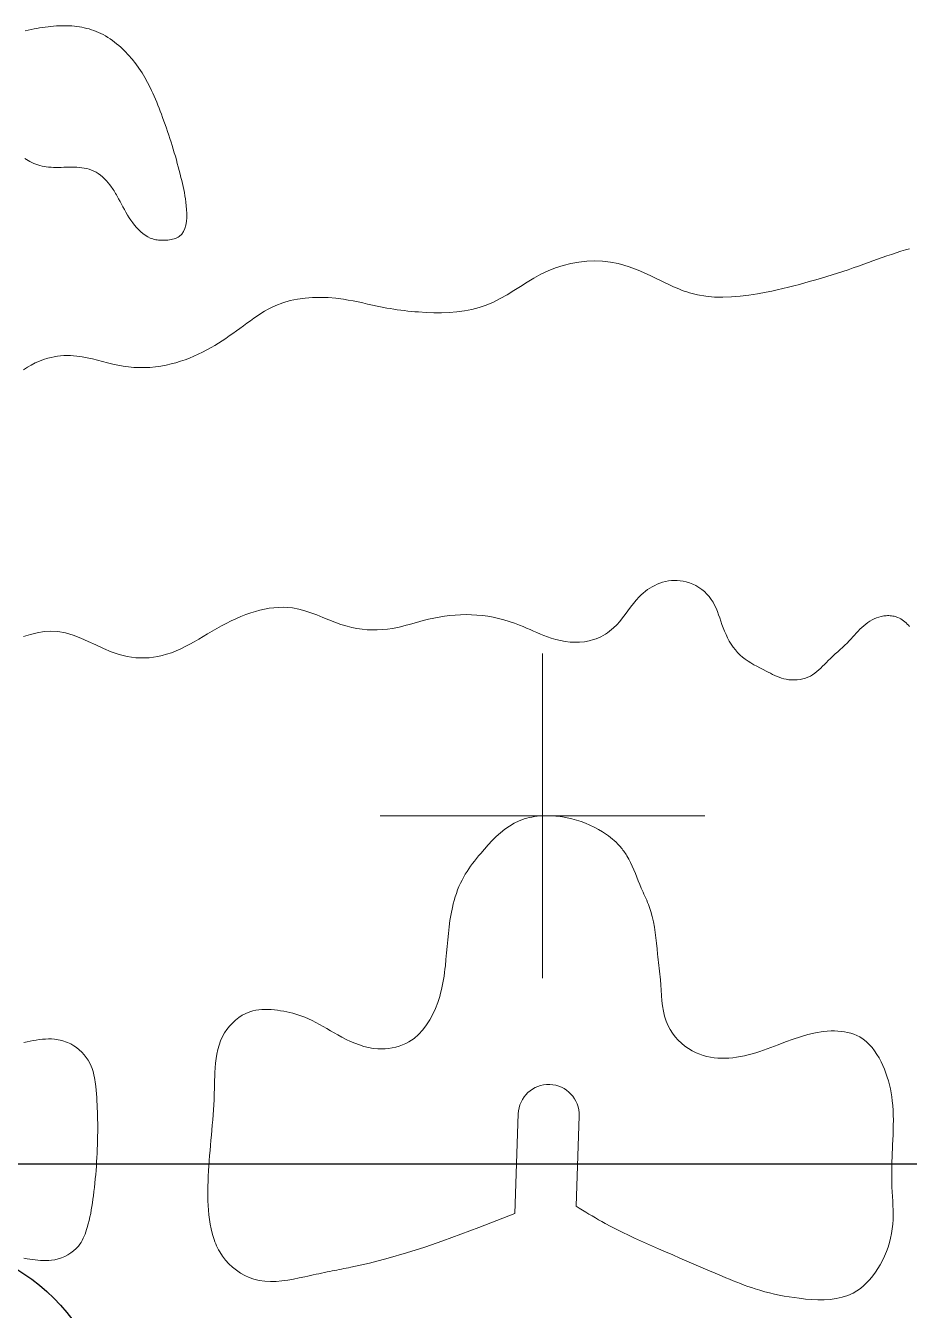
# Model space of a CAD drawing. Header units: millimetres. Extents: x -0.1 to 63, y 0 to 35.
# Drawn here: x 16.67 to 22.11, y 23.04 to 30.95 of the extents above; entities that cross this region are included whole.
import ezdxf

# ---------------------------------------------------------------- set-up
doc = ezdxf.new("R2010")
doc.units = ezdxf.units.MM
doc.header["$MEASUREMENT"] = 0
doc.header["$PDMODE"] = 2
doc.layers.get('0').update_dxf_attribs({"linetype": 'CONTINUOUS'})
doc.layers.add('layout2', color=7, linetype='CONTINUOUS', lineweight=0)
doc.layers.add('layout4', color=7, linetype='CONTINUOUS', lineweight=0)

msp = doc.modelspace()

# ---------------------------------------------------------------- linework, layer by layer
at = {"color": 3, "linetype": 'CONTINUOUS'}
msp.add_line((29.9759, 23.9377), (-0.0241, 23.9377), dxfattribs=at)
at = {"color": 1, "linetype": 'CONTINUOUS'}
msp.add_circle((15.9608, 22.232), 1.2429, dxfattribs=at)
at = {"layer": 'layout2', "color": 3, "linetype": 'CONTINUOUS'}
for p, q in [((19.7017, 24.2474), (19.6806, 23.6325)), ((20.0767, 24.2346), (20.0577, 23.6779))]:
    msp.add_line(p, q, dxfattribs=at)
at = {"layer": 'layout2', "color": 6, "linetype": 'CONTINUOUS'}
for points in [[(16.653, 28.8321), (16.6768, 28.847), (16.7011, 28.8609), (16.726, 28.8737), (16.7513, 28.8852), (16.7772, 28.8952), (16.8037, 28.9034), (16.8229, 28.9083), (16.8424, 28.9122), (16.8621, 28.9152), (16.882, 28.9173), (16.902, 28.9186), (16.922, 28.9191), (16.9421, 28.9188), (16.9621, 28.9177), (16.982, 28.9159), (17.0141, 28.9115), (17.0459, 28.9055), (17.0775, 28.8984), (17.1089, 28.8906), (17.1403, 28.8823), (17.1716, 28.8741), (17.2031, 28.8663), (17.2346, 28.8593), (17.2665, 28.8534), (17.2993, 28.8489), (17.3324, 28.846), (17.3656, 28.8447), (17.399, 28.8449), (17.4323, 28.8466), (17.4656, 28.8498), (17.4987, 28.8544), (17.5315, 28.8603), (17.564, 28.8677), (17.5926, 28.8754), (17.6208, 28.884), (17.6487, 28.8937), (17.6763, 28.9042), (17.7035, 28.9156), (17.7303, 28.9278), (17.7568, 28.9407), (17.7828, 28.9543), (17.8085, 28.9686), (17.8315, 28.9821), (17.8542, 28.9961), (17.8766, 29.0104), (17.8989, 29.0251), (17.9209, 29.0402), (17.9428, 29.0554), (17.9646, 29.0709), (17.9864, 29.0866), (18.0081, 29.1024), (18.0295, 29.118), (18.0509, 29.1335), (18.0725, 29.1488), (18.0943, 29.1638), (18.1163, 29.1782), (18.1386, 29.192), (18.1614, 29.205), (18.1845, 29.2171), (18.2081, 29.2281), (18.2511, 29.2447), (18.2955, 29.2576), (18.3411, 29.2672), (18.3876, 29.2736), (18.4347, 29.2771), (18.4821, 29.2779), (18.5296, 29.2762), (18.577, 29.2722), (18.6239, 29.2662), (18.6543, 29.2613), (18.6843, 29.2557), (18.7142, 29.2497), (18.7439, 29.2433), (18.7735, 29.2367), (18.803, 29.2302), (18.8325, 29.2238), (18.8621, 29.2176), (18.8917, 29.2119), (18.913, 29.2082), (18.9344, 29.2047), (18.9559, 29.2015), (18.9774, 29.1986), (18.999, 29.196), (19.0207, 29.1936), (19.0425, 29.1914), (19.0644, 29.1895), (19.0864, 29.1878), (19.1338, 29.1849), (19.1815, 29.1832), (19.2293, 29.183), (19.2768, 29.1845), (19.324, 29.1882), (19.3706, 29.1942), (19.4164, 29.2029), (19.4612, 29.2145), (19.5048, 29.2293), (19.5484, 29.2481), (19.5909, 29.2699), (19.6326, 29.294), (19.6737, 29.3194), (19.7147, 29.3456), (19.756, 29.3717), (19.7979, 29.397), (19.8407, 29.4206), (19.8848, 29.4419), (19.9304, 29.4601), (19.9774, 29.4751), (20.0254, 29.4869), (20.0741, 29.4953), (20.1232, 29.5004), (20.1725, 29.502), (20.2214, 29.5002), (20.2699, 29.4948), (20.3175, 29.4857), (20.3513, 29.4769), (20.3847, 29.4664), (20.4176, 29.4544), (20.4501, 29.4413), (20.4823, 29.4272), (20.5143, 29.4123), (20.5462, 29.397), (20.578, 29.3816), (20.6098, 29.3661), (20.6259, 29.3585), (20.6419, 29.3509), (20.658, 29.3436), (20.6742, 29.3364), (20.6904, 29.3296), (20.7067, 29.323), (20.7232, 29.3168), (20.7397, 29.3111), (20.7564, 29.3058), (20.8067, 29.293), (20.8581, 29.2845), (20.9103, 29.2797), (20.963, 29.2784), (21.0161, 29.2801), (21.0694, 29.2843), (21.1226, 29.2909), (21.1755, 29.2992), (21.228, 29.309), (21.2629, 29.3161), (21.2976, 29.3238), (21.3321, 29.3318), (21.3663, 29.3402), (21.4004, 29.349), (21.4344, 29.358), (21.4682, 29.3674), (21.5021, 29.377), (21.5359, 29.3868), (21.5689, 29.3966), (21.6019, 29.4065), (21.6348, 29.4167), (21.6678, 29.427), (21.7006, 29.4375), (21.7333, 29.4483), (21.7659, 29.4592), (21.7984, 29.4704), (21.8307, 29.4818), (21.8589, 29.492), (21.887, 29.5023), (21.9152, 29.5126), (21.9434, 29.5228), (21.9717, 29.5329), (22.0003, 29.5428), (22.0292, 29.5524), (22.0584, 29.5616), (22.0881, 29.5704), (22.1117, 29.5768)], [(19.8517, 26.0837), (19.835, 26.0826), (19.8185, 26.0809), (19.802, 26.0787), (19.7858, 26.076), (19.7697, 26.0726), (19.7539, 26.0686), (19.7383, 26.064), (19.7229, 26.0587), (19.7079, 26.0528), (19.6771, 26.0381), (19.6476, 26.0207), (19.6194, 26.0009), (19.5923, 25.9791), (19.5662, 25.9556), (19.541, 25.9308), (19.5167, 25.9049), (19.493, 25.8783), (19.47, 25.8514), (19.4571, 25.836), (19.4444, 25.8206), (19.432, 25.8051), (19.4198, 25.7894), (19.4081, 25.7736), (19.3967, 25.7575), (19.3858, 25.7412), (19.3754, 25.7246), (19.3655, 25.7076), (19.355, 25.688), (19.3453, 25.6679), (19.3363, 25.6475), (19.3279, 25.6266), (19.3203, 25.6055), (19.3132, 25.5841), (19.3068, 25.5625), (19.301, 25.5407), (19.2957, 25.5188), (19.2875, 25.4792), (19.2809, 25.4394), (19.2754, 25.3995), (19.2708, 25.3595), (19.2669, 25.3194), (19.2633, 25.2793), (19.2599, 25.2392), (19.2563, 25.1992), (19.2523, 25.1593), (19.2499, 25.1383), (19.2473, 25.1173), (19.2443, 25.0963), (19.2411, 25.0753), (19.2374, 25.0544), (19.2332, 25.0334), (19.2286, 25.0125), (19.2233, 24.9916), (19.2175, 24.9706), (19.2057, 24.9338), (19.1918, 24.8973), (19.1756, 24.8617), (19.1572, 24.8274), (19.1365, 24.7949), (19.1133, 24.7646), (19.0876, 24.7369), (19.0593, 24.7125), (19.0283, 24.6916), (19.009, 24.6813), (18.9889, 24.6723), (18.9681, 24.6647), (18.9468, 24.6585), (18.9251, 24.6537), (18.903, 24.6502), (18.8808, 24.6481), (18.8586, 24.6474), (18.8365, 24.648), (18.8075, 24.6509), (18.7788, 24.6559), (18.7505, 24.6629), (18.7227, 24.6716), (18.6952, 24.6818), (18.6681, 24.6934), (18.6414, 24.706), (18.615, 24.7195), (18.5891, 24.7336), (18.5665, 24.7464), (18.5442, 24.7593), (18.5219, 24.7723), (18.4997, 24.7852), (18.4774, 24.7978), (18.4551, 24.81), (18.4324, 24.8216), (18.4096, 24.8325), (18.3863, 24.8425), (18.3684, 24.8494), (18.3504, 24.8558), (18.332, 24.8616), (18.3135, 24.8669), (18.2948, 24.8716), (18.2758, 24.8758), (18.2567, 24.8795), (18.2375, 24.8827), (18.2181, 24.8855), (18.1988, 24.8877), (18.1794, 24.8894), (18.1601, 24.8904), (18.1408, 24.8906), (18.1216, 24.8899), (18.1026, 24.8881), (18.0838, 24.8853), (18.0653, 24.8811), (18.0472, 24.8757), (18.0238, 24.8662), (18.0014, 24.8544), (17.9799, 24.8404), (17.9595, 24.8244), (17.9405, 24.8068), (17.9228, 24.7876), (17.9067, 24.7671), (17.8922, 24.7456), (17.8796, 24.7232), (17.8677, 24.6973), (17.858, 24.6707), (17.8503, 24.6435), (17.8442, 24.6158), (17.8397, 24.5877), (17.8363, 24.5594), (17.834, 24.5309), (17.8324, 24.5023), (17.8312, 24.4738), (17.8307, 24.4583), (17.8303, 24.4427), (17.8299, 24.4272), (17.8295, 24.4118), (17.8291, 24.3963), (17.8287, 24.3809), (17.8282, 24.3655), (17.8277, 24.3501), (17.8271, 24.3347), (17.8256, 24.3034), (17.8237, 24.2722), (17.8216, 24.2409), (17.8192, 24.2096), (17.8166, 24.1783), (17.8139, 24.147), (17.811, 24.1158), (17.8082, 24.0845), (17.8054, 24.0532), (17.8026, 24.0218), (17.8, 23.9903), (17.7976, 23.9588), (17.7953, 23.9273), (17.7934, 23.8958), (17.7917, 23.8642), (17.7904, 23.8326), (17.7895, 23.8009), (17.789, 23.7692), (17.789, 23.7403), (17.7895, 23.7114), (17.7906, 23.6825), (17.7924, 23.6537), (17.795, 23.625), (17.7984, 23.5964), (17.8029, 23.568), (17.8085, 23.5398), (17.8153, 23.5119), (17.819, 23.4986), (17.8231, 23.4854), (17.8274, 23.4723), (17.8322, 23.4593), (17.8373, 23.4464), (17.8429, 23.4337), (17.8489, 23.4211), (17.8553, 23.4088), (17.8623, 23.3966), (17.8789, 23.3711), (17.8976, 23.3468), (17.9183, 23.3239), (17.9408, 23.3027), (17.9648, 23.2833), (17.9901, 23.2659), (18.0166, 23.2509), (18.044, 23.2382), (18.0721, 23.2283), (18.1059, 23.2201), (18.1402, 23.2155), (18.1751, 23.214), (18.2103, 23.2151), (18.2457, 23.2183), (18.2813, 23.2233), (18.3167, 23.2295), (18.352, 23.2366), (18.387, 23.2441), (18.4044, 23.2479), (18.4216, 23.2516), (18.4388, 23.2553), (18.4559, 23.259), (18.473, 23.2626), (18.49, 23.2662), (18.5071, 23.2698), (18.5241, 23.2733), (18.5412, 23.2768), (18.5555, 23.2796), (18.5698, 23.2824), (18.5841, 23.2852), (18.5985, 23.288), (18.6129, 23.2907), (18.6272, 23.2935), (18.6416, 23.2964), (18.6559, 23.2992), (18.6703, 23.3022), (18.7855, 23.3281), (18.8997, 23.3578), (19.013, 23.3909), (19.1255, 23.4268), (19.2373, 23.4651), (19.3486, 23.5053), (19.4595, 23.5469), (19.5701, 23.5894), (19.6806, 23.6325)]]:
    msp.add_lwpolyline(points, dxfattribs=at)
at = {"layer": 'layout2', "color": 1, "linetype": 'CONTINUOUS'}
msp.add_lwpolyline([(22.1114, 27.2494), (22.1051, 27.2573), (22.0983, 27.2649), (22.0912, 27.2721), (22.0837, 27.2788), (22.0758, 27.2852), (22.0675, 27.2911), (22.0589, 27.2964), (22.0501, 27.3012), (22.0409, 27.3053), (22.0332, 27.3082), (22.0254, 27.3107), (22.0174, 27.3128), (22.0094, 27.3144), (22.0012, 27.3156), (21.993, 27.3165), (21.9848, 27.3169), (21.9766, 27.3169), (21.9683, 27.3166), (21.9532, 27.3149), (21.9382, 27.312), (21.9235, 27.308), (21.9091, 27.303), (21.8949, 27.297), (21.8812, 27.29), (21.8678, 27.2823), (21.855, 27.2739), (21.8426, 27.2648), (21.8301, 27.2546), (21.8181, 27.2438), (21.8066, 27.2326), (21.7954, 27.2211), (21.7844, 27.2094), (21.7736, 27.1975), (21.7629, 27.1856), (21.7521, 27.1737), (21.7411, 27.1621), (21.7273, 27.148), (21.7132, 27.1343), (21.6988, 27.1208), (21.6843, 27.1074), (21.6697, 27.0941), (21.6551, 27.0808), (21.6405, 27.0673), (21.626, 27.0537), (21.6117, 27.0397), (21.6001, 27.0281), (21.5886, 27.0164), (21.5771, 27.0047), (21.5655, 26.9933), (21.5536, 26.9822), (21.5413, 26.9717), (21.5286, 26.9618), (21.5153, 26.9528), (21.5014, 26.9448), (21.4863, 26.9377), (21.4705, 26.9319), (21.4542, 26.9272), (21.4375, 26.9238), (21.4205, 26.9216), (21.4034, 26.9206), (21.3863, 26.9208), (21.3694, 26.9222), (21.3527, 26.9248), (21.3382, 26.9282), (21.3239, 26.9323), (21.3099, 26.9372), (21.2961, 26.9427), (21.2825, 26.9487), (21.269, 26.9551), (21.2556, 26.9617), (21.2421, 26.9686), (21.2287, 26.9755), (21.2098, 26.9851), (21.1909, 26.9948), (21.1721, 27.0046), (21.1535, 27.0147), (21.1353, 27.0252), (21.1176, 27.0363), (21.1005, 27.0481), (21.0841, 27.0607), (21.0686, 27.0742), (21.0533, 27.0896), (21.0391, 27.106), (21.0258, 27.1234), (21.0135, 27.1416), (21.002, 27.1606), (20.9914, 27.1803), (20.9816, 27.2004), (20.9726, 27.221), (20.9643, 27.2418), (20.9568, 27.2621), (20.9498, 27.2824), (20.9428, 27.3027), (20.9358, 27.3228), (20.9284, 27.3427), (20.9204, 27.3622), (20.9115, 27.3812), (20.9016, 27.3996), (20.8903, 27.4173), (20.8777, 27.434), (20.8636, 27.4499), (20.8482, 27.4647), (20.8317, 27.4784), (20.8141, 27.4908), (20.7956, 27.5019), (20.7764, 27.5114), (20.7564, 27.5194), (20.736, 27.5257), (20.718, 27.5297), (20.6998, 27.5323), (20.6815, 27.5337), (20.6631, 27.5338), (20.6447, 27.5327), (20.6265, 27.5303), (20.6085, 27.5268), (20.5907, 27.5222), (20.5733, 27.5164), (20.5576, 27.5102), (20.5422, 27.5031), (20.5273, 27.4951), (20.5128, 27.4864), (20.4987, 27.477), (20.4852, 27.4669), (20.4721, 27.4562), (20.4595, 27.445), (20.4474, 27.4332), (20.4285, 27.4128), (20.4108, 27.3914), (20.3938, 27.3694), (20.3773, 27.3471), (20.3608, 27.3247), (20.344, 27.3026), (20.3267, 27.2811), (20.3083, 27.2605), (20.2887, 27.241), (20.2767, 27.2306), (20.2643, 27.2207), (20.2514, 27.2114), (20.2381, 27.2026), (20.2243, 27.1945), (20.2102, 27.187), (20.1958, 27.1803), (20.1811, 27.1742), (20.1661, 27.169), (20.1379, 27.1613), (20.1092, 27.1561), (20.0799, 27.1534), (20.0504, 27.1528), (20.0208, 27.1544), (19.9913, 27.1578), (19.9619, 27.163), (19.933, 27.1698), (19.9045, 27.1781), (19.8821, 27.1857), (19.86, 27.1939), (19.8383, 27.2028), (19.8167, 27.212), (19.7953, 27.2214), (19.7739, 27.2309), (19.7526, 27.2404), (19.7311, 27.2496), (19.7094, 27.2585), (19.6779, 27.2704), (19.6459, 27.2812), (19.6134, 27.2909), (19.5806, 27.2994), (19.5475, 27.3066), (19.5142, 27.3126), (19.4806, 27.3173), (19.4469, 27.3207), (19.4132, 27.3227), (19.3798, 27.3232), (19.3465, 27.3225), (19.3132, 27.3205), (19.2799, 27.3174), (19.2468, 27.3131), (19.2138, 27.3078), (19.1809, 27.3015), (19.1483, 27.2944), (19.1158, 27.2864), (19.0948, 27.2808), (19.0738, 27.275), (19.0528, 27.2691), (19.0319, 27.2632), (19.0109, 27.2574), (18.9899, 27.2519), (18.9688, 27.2468), (18.9476, 27.2422), (18.9263, 27.2382), (18.8954, 27.2336), (18.8643, 27.2305), (18.833, 27.2289), (18.8016, 27.2289), (18.7702, 27.2303), (18.7389, 27.2332), (18.7078, 27.2377), (18.6769, 27.2437), (18.6464, 27.2513), (18.6085, 27.2629), (18.5711, 27.2764), (18.5341, 27.291), (18.4973, 27.3061), (18.4605, 27.3209), (18.4237, 27.3349), (18.3866, 27.3472), (18.3491, 27.3573), (18.311, 27.3644), (18.2827, 27.3674), (18.2541, 27.3686), (18.2253, 27.368), (18.1965, 27.3658), (18.1676, 27.3622), (18.1388, 27.3571), (18.1103, 27.3508), (18.082, 27.3433), (18.0542, 27.3347), (18.0227, 27.3236), (17.9919, 27.3114), (17.9616, 27.2982), (17.9318, 27.2841), (17.9023, 27.2692), (17.8732, 27.2536), (17.8443, 27.2375), (17.8156, 27.221), (17.787, 27.2042), (17.7599, 27.1881), (17.7327, 27.1721), (17.7054, 27.1564), (17.6779, 27.1411), (17.6501, 27.1264), (17.622, 27.1127), (17.5933, 27.1), (17.5642, 27.0886), (17.5344, 27.0787), (17.5081, 27.0715), (17.4814, 27.0656), (17.4544, 27.061), (17.4272, 27.0579), (17.3998, 27.0562), (17.3724, 27.056), (17.3451, 27.0573), (17.318, 27.0602), (17.2911, 27.0648), (17.2418, 27.0775), (17.1936, 27.0947), (17.1461, 27.1148), (17.0992, 27.1366), (17.0525, 27.1584), (17.0059, 27.179), (16.959, 27.197), (16.9117, 27.2108), (16.8637, 27.219), (16.8222, 27.2209), (16.7803, 27.2182), (16.7382, 27.2114), (16.696, 27.201), (16.654, 27.1875)], dxfattribs=at)
at = {"layer": 'layout2', "color": 3, "linetype": 'CONTINUOUS'}
for points in [[(20.0577, 23.6779), (20.0774, 23.6658), (20.0971, 23.6538), (20.1169, 23.6418), (20.1367, 23.6299), (20.1566, 23.6181), (20.1765, 23.6064), (20.1965, 23.5949), (20.2166, 23.5835), (20.2368, 23.5723), (20.2725, 23.5532), (20.3086, 23.5347), (20.3449, 23.5167), (20.3815, 23.4992), (20.4182, 23.4821), (20.4551, 23.4653), (20.4921, 23.4487), (20.5292, 23.4323), (20.5663, 23.416), (20.6097, 23.3969), (20.6531, 23.3779), (20.6964, 23.3589), (20.7398, 23.34), (20.7832, 23.3212), (20.8267, 23.3024), (20.8703, 23.2838), (20.9139, 23.2653), (20.9577, 23.2468), (20.9801, 23.2375), (21.0026, 23.2282), (21.0251, 23.219), (21.0477, 23.21), (21.0703, 23.2012), (21.093, 23.1927), (21.1157, 23.1845), (21.1385, 23.1766), (21.1614, 23.169), (21.1907, 23.1601), (21.2201, 23.1517), (21.2497, 23.1441), (21.2796, 23.1371), (21.3097, 23.1306), (21.3401, 23.1248), (21.3708, 23.1196), (21.4018, 23.1149), (21.4332, 23.1107), (21.4714, 23.1064), (21.5098, 23.1033), (21.5483, 23.1016), (21.5866, 23.1018), (21.6243, 23.1041), (21.6613, 23.1091), (21.6972, 23.117), (21.7318, 23.1283), (21.7648, 23.1432), (21.7876, 23.1565), (21.8094, 23.1718), (21.8302, 23.1889), (21.8499, 23.2075), (21.8685, 23.2275), (21.8861, 23.2487), (21.9026, 23.271), (21.9179, 23.2941), (21.932, 23.3179), (21.9461, 23.3442), (21.9588, 23.371), (21.9701, 23.3983), (21.98, 23.4259), (21.9886, 23.4539), (21.9958, 23.4822), (22.0016, 23.5108), (22.0061, 23.5395), (22.0092, 23.5684), (22.0109, 23.5966), (22.0115, 23.625), (22.0113, 23.6534), (22.0104, 23.6818), (22.009, 23.7103), (22.0074, 23.7388), (22.0057, 23.7673), (22.0042, 23.7958), (22.003, 23.8243), (22.0024, 23.8502), (22.0023, 23.8761), (22.0024, 23.9019), (22.0029, 23.9278), (22.0037, 23.9536), (22.0047, 23.9795), (22.0058, 24.0053), (22.007, 24.0312), (22.0082, 24.0572), (22.0096, 24.0874), (22.0109, 24.1177), (22.0119, 24.1479), (22.0125, 24.1782), (22.0126, 24.2084), (22.0122, 24.2385), (22.011, 24.2686), (22.0091, 24.2985), (22.0061, 24.3284), (22.0029, 24.353), (21.999, 24.3774), (21.9943, 24.4018), (21.9887, 24.426), (21.9824, 24.4502), (21.9751, 24.4741), (21.9669, 24.4979), (21.9578, 24.5216), (21.9478, 24.5451), (21.9366, 24.5685), (21.9245, 24.5915), (21.9112, 24.6139), (21.8967, 24.6354), (21.8811, 24.6557), (21.8642, 24.6747), (21.846, 24.6921), (21.8266, 24.7075), (21.8057, 24.721), (21.7881, 24.73), (21.7697, 24.7377), (21.7507, 24.744), (21.7311, 24.749), (21.7111, 24.7529), (21.6908, 24.7557), (21.6704, 24.7574), (21.6498, 24.7582), (21.6294, 24.7581), (21.5809, 24.7545), (21.5333, 24.747), (21.4866, 24.7362), (21.4404, 24.7226), (21.3946, 24.7072), (21.3491, 24.6904), (21.3037, 24.673), (21.2582, 24.6557), (21.2125, 24.6391), (21.1893, 24.6312), (21.1659, 24.6237), (21.1424, 24.6168), (21.1187, 24.6105), (21.095, 24.6049), (21.071, 24.6), (21.047, 24.596), (21.0228, 24.5929), (20.9984, 24.5908), (20.9757, 24.5899), (20.953, 24.5899), (20.9303, 24.591), (20.9077, 24.5932), (20.8852, 24.5966), (20.8629, 24.6012), (20.841, 24.6071), (20.8194, 24.6143), (20.7983, 24.623), (20.774, 24.6352), (20.7506, 24.6493), (20.7282, 24.6652), (20.7071, 24.6828), (20.6874, 24.7019), (20.6692, 24.7223), (20.6527, 24.7439), (20.6381, 24.7665), (20.6255, 24.7901), (20.6132, 24.8193), (20.6036, 24.8495), (20.5964, 24.8804), (20.5909, 24.9119), (20.587, 24.9439), (20.584, 24.9763), (20.5817, 25.0087), (20.5796, 25.0412), (20.5773, 25.0734), (20.5758, 25.0912), (20.5742, 25.1089), (20.5724, 25.1265), (20.5704, 25.1441), (20.5685, 25.1616), (20.5664, 25.1791), (20.5644, 25.1967), (20.5624, 25.2142), (20.5604, 25.2318), (20.5568, 25.2649), (20.5533, 25.2981), (20.5495, 25.3313), (20.5453, 25.3644), (20.5403, 25.3973), (20.5343, 25.43), (20.5271, 25.4623), (20.5185, 25.4941), (20.5081, 25.5253), (20.5033, 25.538), (20.4982, 25.5505), (20.4929, 25.563), (20.4874, 25.5754), (20.4818, 25.5878), (20.4762, 25.6002), (20.4705, 25.6126), (20.4649, 25.6251), (20.4595, 25.6376), (20.45, 25.6601), (20.4409, 25.6828), (20.4319, 25.7055), (20.4229, 25.7282), (20.4136, 25.7507), (20.4039, 25.773), (20.3936, 25.7949), (20.3825, 25.8165), (20.3704, 25.8375), (20.3659, 25.8447), (20.3613, 25.8518), (20.3565, 25.8588), (20.3516, 25.8657), (20.3465, 25.8726), (20.3413, 25.8793), (20.336, 25.8859), (20.3305, 25.8924), (20.3249, 25.8988), (20.3146, 25.9098), (20.304, 25.9205), (20.293, 25.9307), (20.2817, 25.9406), (20.27, 25.9502), (20.2581, 25.9594), (20.2459, 25.9683), (20.2335, 25.9768), (20.2208, 25.985), (20.1956, 26.0002), (20.1698, 26.0141), (20.1433, 26.0268), (20.1163, 26.0383), (20.0887, 26.0485), (20.0606, 26.0575), (20.032, 26.0653), (20.003, 26.0717), (19.9736, 26.0769), (19.9601, 26.0789), (19.9466, 26.0805), (19.9331, 26.0819), (19.9195, 26.083), (19.9059, 26.0838), (19.8923, 26.0842), (19.8788, 26.0844), (19.8652, 26.0842), (19.8517, 26.0837)], [(16.6556, 23.3581), (16.6761, 23.3546), (16.6925, 23.3518), (16.709, 23.3492), (16.7255, 23.3469), (16.742, 23.345), (16.7586, 23.3436), (16.7752, 23.3428), (16.7918, 23.3428), (16.8085, 23.3435), (16.8252, 23.3452), (16.8462, 23.3488), (16.867, 23.354), (16.8875, 23.3607), (16.9074, 23.369), (16.9266, 23.3788), (16.9448, 23.3901), (16.9618, 23.4028), (16.9774, 23.4169), (16.9914, 23.4323), (17, 23.4436), (17.0078, 23.4554), (17.0149, 23.4677), (17.0214, 23.4804), (17.0272, 23.4935), (17.0326, 23.5068), (17.0375, 23.5204), (17.042, 23.5341), (17.0462, 23.5479), (17.0522, 23.5694), (17.0577, 23.5909), (17.0626, 23.6124), (17.067, 23.634), (17.0711, 23.6556), (17.0748, 23.6773), (17.0781, 23.699), (17.0812, 23.7207), (17.0841, 23.7425), (17.0873, 23.7685), (17.0903, 23.7945), (17.0931, 23.8206), (17.0956, 23.8467), (17.098, 23.8728), (17.1001, 23.899), (17.102, 23.9252), (17.1037, 23.9514), (17.1053, 23.9776), (17.1066, 24.0039), (17.1077, 24.0302), (17.1087, 24.0566), (17.1094, 24.0829), (17.1099, 24.1093), (17.1102, 24.1356), (17.1103, 24.162), (17.1102, 24.1883), (17.1099, 24.2146), (17.1095, 24.2369), (17.1088, 24.2591), (17.108, 24.2814), (17.107, 24.3037), (17.1058, 24.3259), (17.1043, 24.3482), (17.1026, 24.3705), (17.1006, 24.3928), (17.0983, 24.4151), (17.0967, 24.4294), (17.0948, 24.4437), (17.0928, 24.4579), (17.0903, 24.472), (17.0875, 24.4861), (17.0842, 24.5), (17.0803, 24.5137), (17.0758, 24.5273), (17.0706, 24.5406), (17.0618, 24.5595), (17.0514, 24.5777), (17.0396, 24.5952), (17.0265, 24.6118), (17.0122, 24.6275), (16.9967, 24.642), (16.9803, 24.6553), (16.9629, 24.6672), (16.9447, 24.6777), (16.9342, 24.6829), (16.9234, 24.6876), (16.9125, 24.6919), (16.9014, 24.6956), (16.8902, 24.6989), (16.8789, 24.7017), (16.8675, 24.704), (16.856, 24.7059), (16.8444, 24.7073), (16.8257, 24.7087), (16.8069, 24.709), (16.7881, 24.7084), (16.7693, 24.7069), (16.7505, 24.7047), (16.7317, 24.7019), (16.713, 24.6986), (16.6943, 24.695), (16.6758, 24.6911), (16.6561, 24.6867)]]:
    msp.add_lwpolyline(points, dxfattribs=at)
msp.add_arc((19.8892, 24.241), 0.1876, 358.03858, 538.03858, dxfattribs=at)
at = {"layer": 'layout2', "color": 6, "linetype": 'CONTINUOUS'}
msp.add_point((19.8517, 26.0837), dxfattribs=at)
at = {"layer": 'layout4', "color": 6, "linetype": 'CONTINUOUS'}
msp.add_lwpolyline([(16.6621, 30.1343), (16.672, 30.1272), (16.6821, 30.1205), (16.6925, 30.1143), (16.7042, 30.1081), (16.7162, 30.1026), (16.7286, 30.0978), (16.7413, 30.0935), (16.7542, 30.0898), (16.7672, 30.0867), (16.7804, 30.0841), (16.7936, 30.082), (16.8069, 30.0805), (16.8227, 30.0792), (16.8385, 30.0786), (16.8543, 30.0784), (16.87, 30.0785), (16.8858, 30.0789), (16.9017, 30.0794), (16.9175, 30.0799), (16.9335, 30.0803), (16.9495, 30.0804), (16.9652, 30.0802), (16.9808, 30.0795), (16.9965, 30.0784), (17.012, 30.0767), (17.0273, 30.0743), (17.0425, 30.0711), (17.0573, 30.0671), (17.0717, 30.0622), (17.0858, 30.0563), (17.1002, 30.0487), (17.114, 30.0401), (17.1273, 30.0304), (17.14, 30.0198), (17.1522, 30.0085), (17.1638, 29.9964), (17.1748, 29.9838), (17.1852, 29.9707), (17.1951, 29.9573), (17.2005, 29.9495), (17.2057, 29.9417), (17.2108, 29.9338), (17.2157, 29.9259), (17.2206, 29.9179), (17.2253, 29.9098), (17.2299, 29.9018), (17.2344, 29.8937), (17.2389, 29.8855), (17.2479, 29.8688), (17.2569, 29.852), (17.2658, 29.8351), (17.275, 29.8184), (17.2843, 29.8017), (17.294, 29.7851), (17.3042, 29.7687), (17.315, 29.7525), (17.3264, 29.7366), (17.3376, 29.7223), (17.3495, 29.7083), (17.362, 29.695), (17.3752, 29.6825), (17.389, 29.6709), (17.4034, 29.6604), (17.4184, 29.6512), (17.4341, 29.6435), (17.4503, 29.6374), (17.4589, 29.635), (17.4678, 29.633), (17.4767, 29.6314), (17.4858, 29.6303), (17.495, 29.6296), (17.5043, 29.6292), (17.5137, 29.6292), (17.5232, 29.6295), (17.5328, 29.6302), (17.5426, 29.6311), (17.5523, 29.6323), (17.562, 29.6339), (17.5714, 29.6359), (17.5807, 29.6383), (17.5895, 29.6413), (17.598, 29.6448), (17.606, 29.6488), (17.6133, 29.6536), (17.6279, 29.6669), (17.6392, 29.6833), (17.6477, 29.7024), (17.6536, 29.7235), (17.6572, 29.7462), (17.6589, 29.7699), (17.6591, 29.7942), (17.6581, 29.8186), (17.6562, 29.8425), (17.6539, 29.8636), (17.6512, 29.884), (17.648, 29.9038), (17.6446, 29.9232), (17.6408, 29.9421), (17.6368, 29.9608), (17.6326, 29.9794), (17.6281, 29.9978), (17.6235, 30.0163), (17.6181, 30.0378), (17.6125, 30.0595), (17.6068, 30.0813), (17.6009, 30.1032), (17.5949, 30.1252), (17.5887, 30.1472), (17.5824, 30.1691), (17.5759, 30.1911), (17.5692, 30.2129), (17.5624, 30.2348), (17.5554, 30.2565), (17.5483, 30.2781), (17.541, 30.2997), (17.5336, 30.3211), (17.526, 30.3425), (17.5184, 30.3639), (17.5106, 30.3852), (17.5027, 30.4065), (17.4957, 30.425), (17.4887, 30.4436), (17.4814, 30.462), (17.474, 30.4804), (17.4665, 30.4988), (17.4586, 30.517), (17.4506, 30.5352), (17.4422, 30.5533), (17.4335, 30.5712), (17.4178, 30.6017), (17.4011, 30.6316), (17.3833, 30.661), (17.3644, 30.6897), (17.3443, 30.7175), (17.3232, 30.7445), (17.3008, 30.7704), (17.2773, 30.7953), (17.2525, 30.8189), (17.2399, 30.83), (17.2271, 30.8407), (17.2139, 30.8511), (17.2005, 30.861), (17.1868, 30.8706), (17.1728, 30.8797), (17.1584, 30.8883), (17.1439, 30.8964), (17.129, 30.9039), (17.1151, 30.9103), (17.101, 30.9163), (17.0867, 30.9217), (17.0722, 30.9268), (17.0576, 30.9313), (17.0428, 30.9353), (17.0279, 30.9389), (17.0129, 30.9421), (16.9978, 30.9447), (16.9822, 30.947), (16.9665, 30.9487), (16.9508, 30.9501), (16.935, 30.951), (16.9192, 30.9515), (16.9035, 30.9516), (16.8877, 30.9514), (16.8719, 30.9508), (16.8561, 30.9499), (16.8388, 30.9486), (16.8214, 30.9469), (16.8042, 30.9449), (16.7869, 30.9427), (16.7697, 30.9402), (16.7525, 30.9374), (16.7353, 30.9344), (16.7182, 30.9313), (16.7011, 30.928), (16.682, 30.9241), (16.6628, 30.92)], dxfattribs=at)

doc.saveas('drawing.dxf')
